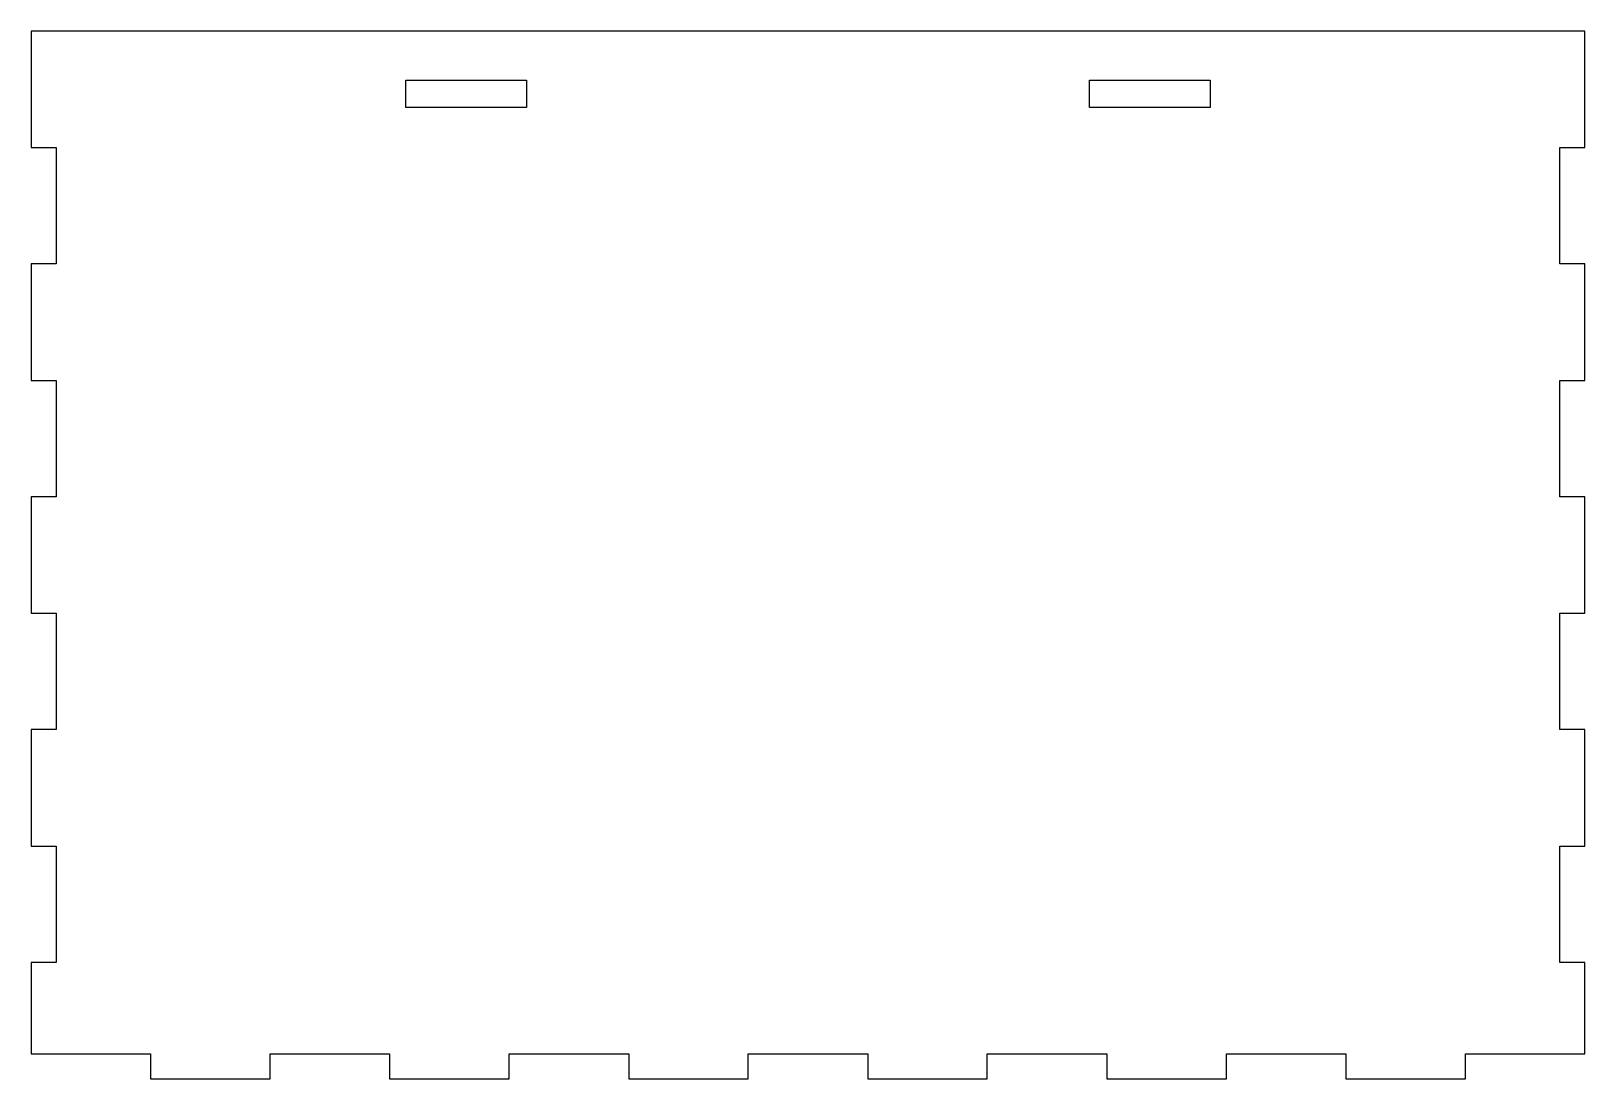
# Model space of a CAD drawing. Header units: millimetres. Extents: x 0 to 393, y 0 to 265.
import ezdxf

# ---------------------------------------------------------------- set-up
doc = ezdxf.new("R2010")
doc.units = ezdxf.units.MM
doc.layers.add('CUT', color=7, linetype='Continuous')

msp = doc.modelspace()

# ---------------------------------------------------------------- linework, layer by layer
at = {"layer": 'CUT'}
for p, q in [((0, 265), (0, 235.56)), ((393, 265), (0, 265)), ((393, 235.56), (393, 265)), ((94.79, 245.7), (94.79, 252.55)), ((94.79, 252.55), (125.29, 252.55)), ((125.29, 252.55), (125.29, 245.7)), ((267.71, 245.7), (267.71, 252.55)), ((267.71, 252.55), (298.21, 252.55)), ((298.21, 252.55), (298.21, 245.7)), ((125.29, 245.7), (94.79, 245.7)), ((298.21, 245.7), (267.71, 245.7)), ((0, 235.56), (6.35, 235.56)), ((6.35, 235.56), (6.35, 206.11)), ((386.65, 206.11), (386.65, 235.56)), ((386.65, 235.56), (393, 235.56)), ((0, 206.11), (0, 176.67)), ((6.35, 206.11), (0, 206.11)), ((393, 206.11), (386.65, 206.11)), ((393, 176.67), (393, 206.11)), ((0, 176.67), (6.35, 176.67)), ((6.35, 176.67), (6.35, 147.22)), ((386.65, 147.22), (386.65, 176.67)), ((386.65, 176.67), (393, 176.67)), ((0, 147.22), (0, 117.78)), ((6.35, 147.22), (0, 147.22)), ((393, 147.22), (386.65, 147.22)), ((393, 117.78), (393, 147.22)), ((0, 117.78), (6.35, 117.78)), ((6.35, 117.78), (6.35, 88.33)), ((386.65, 88.33), (386.65, 117.78)), ((386.65, 117.78), (393, 117.78)), ((0, 88.33), (0, 58.89)), ((6.35, 88.33), (0, 88.33)), ((393, 88.33), (386.65, 88.33)), ((393, 58.89), (393, 88.33)), ((0, 58.89), (6.35, 58.89)), ((6.35, 58.89), (6.35, 29.44)), ((386.65, 29.44), (386.65, 58.89)), ((386.65, 58.89), (393, 58.89)), ((0, 29.44), (0, 6.35)), ((6.35, 29.44), (0, 29.44)), ((393, 29.44), (386.65, 29.44)), ((393, 6.35), (393, 29.44)), ((0, 6.35), (30.23, 6.35)), ((30.23, 6.35), (30.23, 0)), ((60.46, 0), (60.46, 6.35)), ((60.46, 6.35), (90.69, 6.35)), ((90.69, 6.35), (90.69, 0)), ((120.92, 0), (120.92, 6.35)), ((120.92, 6.35), (151.15, 6.35)), ((151.15, 6.35), (151.15, 0)), ((181.38, 0), (181.38, 6.35)), ((181.38, 6.35), (211.62, 6.35)), ((211.62, 6.35), (211.62, 0)), ((241.85, 0), (241.85, 6.35)), ((241.85, 6.35), (272.08, 6.35)), ((272.08, 6.35), (272.08, 0)), ((302.31, 0), (302.31, 6.35)), ((302.31, 6.35), (332.54, 6.35)), ((332.54, 6.35), (332.54, 0)), ((362.77, 0), (362.77, 6.35)), ((362.77, 6.35), (393, 6.35)), ((30.23, 0), (60.46, 0)), ((90.69, 0), (120.92, 0)), ((151.15, 0), (181.38, 0)), ((211.62, 0), (241.85, 0)), ((272.08, 0), (302.31, 0)), ((332.54, 0), (362.77, 0))]:
    msp.add_line(p, q, dxfattribs=at)

doc.saveas('drawing.dxf')
